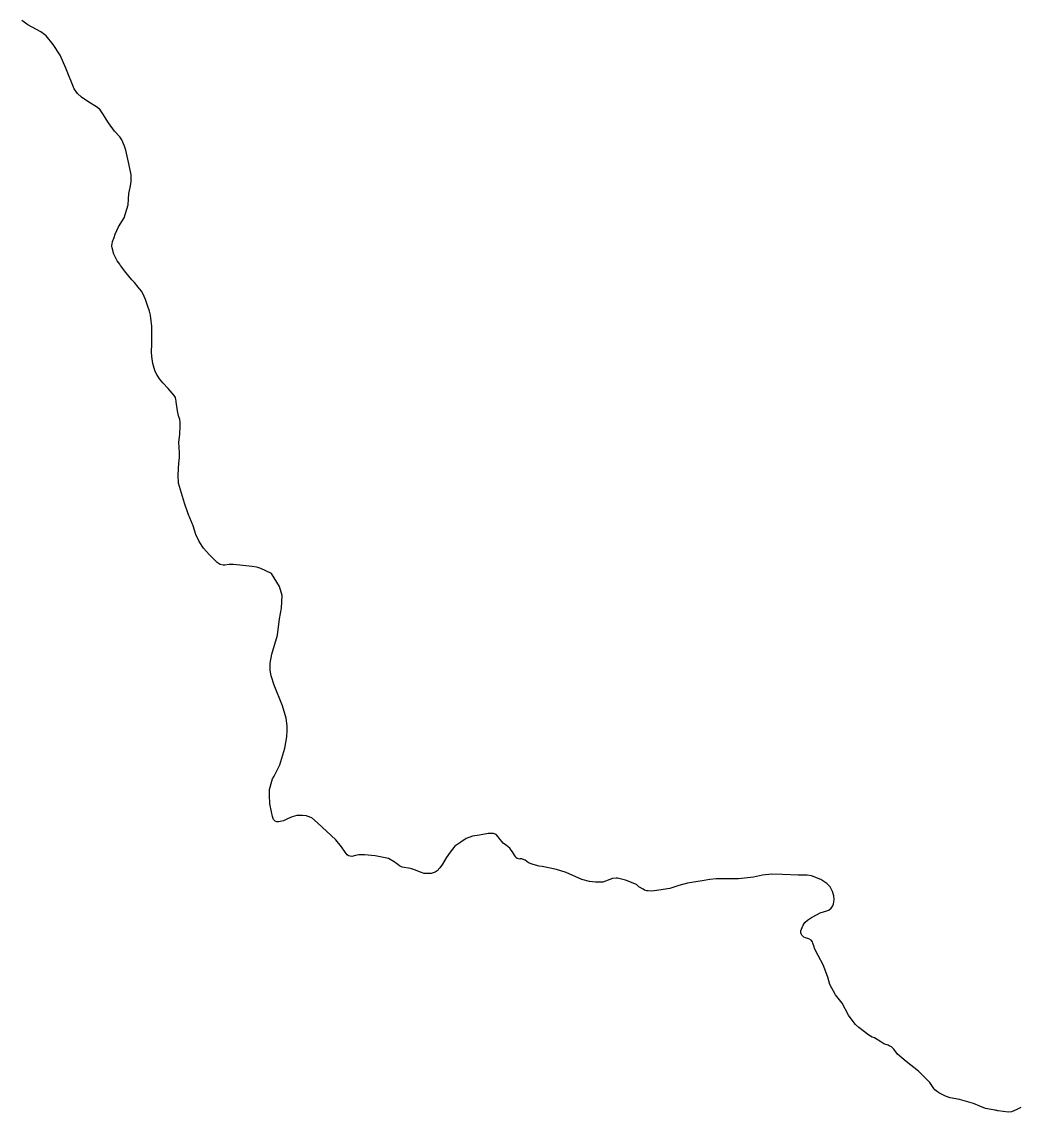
# Model space of a CAD drawing. Header units: millimetres. Extents: x 642261 to 742091, y 6812581 to 6930561.
# Drawn here: x 723101 to 726786, y 6911303 to 6915331 of the extents above; entities that cross this region are included whole.
import ezdxf

# ---------------------------------------------------------------- set-up
doc = ezdxf.new("R2010")
doc.units = ezdxf.units.MM
doc.layers.add('LimiteAreaMunicipio', color=10, linetype='Continuous')
doc.layers.add('LimiteRegional', color=10, linetype='Continuous')

# ---------------------------------------------------------------- blocks, each defined once
blk = doc.blocks.new('compartilhadora_AUTOCAD_OD_1_FMEBLOCK1')
at = {"layer": 'LimiteAreaMunicipio', "color": 7, "linetype": 'Continuous'}
blk.add_lwpolyline([(2261.73905, 4441.05325), (2251.80495, 4436.18715), (2244.20815, 4432.87825), (2226.31355, 4425.30705), (2214.38685, 4424.00685), (2177.92645, 4428.47015), (2175.83055, 4429.27555), (2173.25105, 4429.70535), (2170.24165, 4430.72545), (2166.10375, 4431.36985), (2151.89095, 4433.64125), (2130.95555, 4437.86695), (2109.67595, 4446.12775), (2086.00415, 4456.03195), (2034.74455, 4471.16555), (2000.82355, 4477.39435), (1983.44575, 4483.50595), (1960.30835, 4494.69385), (1953.31855, 4498.67125), (1948.07595, 4502.35755), (1943.99845, 4506.52905), (1939.33855, 4511.86455), (1924.68025, 4533.11735), (1882.73615, 4575.84115), (1837.42175, 4611.73595), (1805.51655, 4638.90065), (1791.63285, 4657.39105), (1783.73205, 4665.70135), (1775.48485, 4669.64875), (1771.25725, 4671.86495), (1758.76035, 4675.07385), (1755.22575, 4677.01295), (1743.79055, 4684.49225), (1720.19555, 4698.37675), (1711.80975, 4701.77005), (1700.34625, 4708.51625), (1679.00045, 4724.72145), (1662.81585, 4736.88525), (1650.91915, 4747.83455), (1637.82325, 4764.59825), (1625.11985, 4782.84585), (1600.71125, 4826.53515), (1577.05085, 4857.43835), (1556.12615, 4895.84745), (1547.93815, 4922.43845), (1530.67575, 4967.86425), (1513.08995, 5002.78435), (1499.64235, 5029.07035), (1497.58665, 5035.32215), (1493.01365, 5048.04965), (1491.04735, 5053.76555), (1486.57845, 5060.10665), (1478.62385, 5064.57225), (1465.19505, 5068.36545), (1459.34615, 5070.95555), (1454.91655, 5075.77835), (1452.14585, 5078.10035), (1450.53705, 5080.24385), (1449.37515, 5082.74455), (1448.74945, 5086.04905), (1449.02575, 5094.48725), (1452.95845, 5106.81235), (1456.80165, 5115.29685), (1463.23685, 5125.29985), (1473.00365, 5132.92795), (1487.48285, 5143.37735), (1508.30795, 5154.71995), (1519.60965, 5160.13455), (1544.99295, 5168.26185), (1553.21575, 5171.56635), (1560.00845, 5177.46085), (1566.46115, 5185.88805), (1569.67875, 5193.39025), (1571.55865, 5208.72455), (1570.21795, 5223.81815), (1565.12345, 5239.35835), (1556.78955, 5256.55085), (1544.63415, 5269.32235), (1521.85175, 5283.85705), (1488.36975, 5296.70555), (1471.69245, 5300.26755), (1438.26615, 5300.27135), (1381.29835, 5302.30755), (1341.06905, 5303.96135), (1307.00105, 5300.25355), (1273.13705, 5292.11175), (1218.14015, 5286.13065), (1169.78095, 5286.13075), (1135.40775, 5286.00365), (1112.61965, 5284.09535), (1083.89985, 5278.71835), (1060.60255, 5275.66515), (1029.28475, 5269.68625), (998.22165, 5260.90865), (964.13455, 5250.23005), (924.45095, 5244.06955), (897.60045, 5240.97315), (884.87605, 5241.69285), (879.59415, 5242.17275), (871.51135, 5244.49175), (865.66935, 5247.77045), (850.43825, 5256.67785), (840.95615, 5264.76625), (800.60185, 5281.45835), (771.19445, 5288.15585), (765.78775, 5288.54175), (753.04325, 5286.86945), (743.13095, 5283.26775), (716.56585, 5274.31465), (712.76805, 5273.81345), (703.16615, 5273.31235), (697.07535, 5273.31225), (689.47975, 5273.31235), (667.71495, 5275.84175), (639.37195, 5283.92275), (581.07445, 5309.49065), (546.51735, 5320.54155), (493.30305, 5331.80065), (482.35285, 5332.95255), (459.76095, 5338.59615), (443.01945, 5345.73725), (429.91275, 5355.69495), (420.81975, 5359.13305), (417.67385, 5359.73775), (414.40695, 5359.77805), (411.98705, 5359.73775), (409.84935, 5359.37495), (405.77585, 5359.45575), (401.17795, 5360.78555), (395.92125, 5364.80965), (393.43095, 5369.28865), (390.77465, 5374.09965), (387.12235, 5379.90605), (382.97185, 5385.38045), (378.65535, 5392.18215), (373.84085, 5399.14965), (361.38415, 5409.61705), (349.13265, 5417.52885), (344.05705, 5423.72155), (338.05505, 5431.67485), (330.99255, 5441.67695), (322.83755, 5450.08665), (313.21905, 5453.42425), (293.23985, 5453.33125), (261.42375, 5447.46605), (235.03265, 5443.56615), (212.13315, 5435.45175), (192.71165, 5421.89475), (170.56705, 5406.43115), (152.63225, 5384.79545), (138.17315, 5364.09435), (124.81125, 5340.78925), (114.93855, 5326.65355), (104.84475, 5315.46315), (97.05165, 5310.36725), (86.93635, 5307.22915), (83.17505, 5306.31685), (79.48685, 5305.91545), (77.02515, 5305.66055), (73.70675, 5305.53125), (64.96435, 5305.30915), (57.40735, 5305.97545), (43.60735, 5310.96775), (20.81305, 5319.93105), (6.07535, 5323.98035), (-23.78945, 5329.35845), (-29.27695, 5331.46745), (-34.44785, 5334.52555), (-40.25205, 5339.37625), (-54.39295, 5349.28875), (-74.45095, 5361.12905), (-124.48355, 5371.15335), (-163.17735, 5374.75865), (-183.87035, 5374.54665), (-197.13505, 5372.63795), (-210.50595, 5369.03255), (-216.34245, 5369.45675), (-222.07285, 5370.83525), (-227.90925, 5375.28885), (-234.83355, 5384.98565), (-248.09825, 5404.70885), (-268.85085, 5430.04225), (-336.73595, 5493.53965), (-358.06775, 5510.90385), (-375.41825, 5518.04365), (-378.07885, 5519.27785), (-392.80635, 5520.32235), (-413.05135, 5519.72015), (-430.59395, 5515.28965), (-448.32925, 5507.96965), (-462.98025, 5500.84225), (-481.29395, 5496.21905), (-486.88445, 5496.60435), (-493.43875, 5499.68655), (-499.60755, 5505.27285), (-502.69205, 5516.25275), (-507.31865, 5533.78225), (-513.15805, 5563.33995), (-514.70735, 5595.79025), (-514.31965, 5615.74195), (-505.59635, 5646.73495), (-503.46405, 5656.03285), (-496.87315, 5665.71815), (-476.73665, 5707.07695), (-457.93175, 5768.79175), (-450.05055, 5810.57435), (-448.51815, 5835.95035), (-448.51815, 5851.70085), (-453.31225, 5880.22205), (-465.83865, 5925.19225), (-497.64275, 6002.02465), (-508.64985, 6035.90105), (-511.52785, 6056.63825), (-511.30775, 6083.47545), (-505.47565, 6116.26345), (-485.40755, 6186.13625), (-477.25585, 6246.18115), (-469.73025, 6285.97415), (-467.23675, 6333.12425), (-476.95725, 6366.02405), (-507.05945, 6414.27695), (-546.58445, 6432.79075), (-556.87765, 6436.70905), (-562.02425, 6438.05595), (-578.44425, 6440.01495), (-647.04245, 6447.31855), (-663.20565, 6447.31855), (-679.96025, 6445.34885), (-685.28225, 6444.56095), (-696.04145, 6447.09105), (-700.53875, 6450.14245), (-707.31235, 6454.30355), (-717.73155, 6464.51225), (-737.80775, 6484.37375), (-758.50385, 6507.52225), (-774.74715, 6532.31735), (-785.97875, 6558.45125), (-796.89475, 6590.75515), (-814.48265, 6634.51795), (-828.43395, 6674.16025), (-839.71075, 6710.64155), (-850.09685, 6748.33115), (-851.18975, 6777.56485), (-849.78615, 6823.28395), (-848.07715, 6830.25705), (-847.64995, 6834.66855), (-847.15155, 6839.86275), (-846.93785, 6844.34545), (-847.46195, 6859.62905), (-848.92775, 6898.81055), (-845.99605, 6927.73885), (-844.65985, 6959.39875), (-844.65985, 6973.42245), (-846.09725, 6982.55485), (-846.52685, 6986.77635), (-851.03795, 6996.36395), (-854.79725, 7015.56595), (-858.97635, 7048.18885), (-859.38065, 7051.82495), (-860.18935, 7057.56195), (-861.32135, 7064.59185), (-866.33835, 7072.22385), (-889.08125, 7098.20945), (-908.26785, 7118.29905), (-920.88255, 7133.73235), (-930.34355, 7148.84255), (-936.34045, 7160.68535), (-940.22195, 7172.56335), (-945.08225, 7189.91915), (-948.64025, 7215.61445), (-949.90635, 7233.37475), (-949.41405, 7260.91605), (-948.82325, 7305.52625), (-949.14855, 7328.03355), (-950.93955, 7347.99715), (-953.94815, 7368.87945), (-958.01625, 7382.89705), (-964.94955, 7404.40235), (-973.08175, 7426.01985), (-982.68785, 7448.69655), (-987.47805, 7457.37965), (-1000.11425, 7471.68155), (-1013.47725, 7488.79145), (-1022.63205, 7498.64805), (-1045.41675, 7526.21725), (-1061.37295, 7547.74815), (-1064.63405, 7552.63595), (-1067.89515, 7556.70925), (-1076.97975, 7569.39485), (-1089.90375, 7593.96095), (-1095.74175, 7617.70595), (-1096.73135, 7623.76245), (-1096.32025, 7627.87065), (-1096.07355, 7631.07485), (-1094.10025, 7641.18085), (-1088.24965, 7655.13765), (-1084.38935, 7668.41415), (-1072.73255, 7695.19345), (-1051.81515, 7728.17615), (-1036.17155, 7775.74165), (-1033.52105, 7817.69105), (-1029.09605, 7840.69085), (-1025.85105, 7860.74195), (-1025.55955, 7886.47695), (-1032.41955, 7923.00185), (-1045.39615, 7978.02285), (-1049.99985, 7993.51065), (-1060.17745, 8016.81035), (-1067.40035, 8027.31175), (-1086.82905, 8048.88795), (-1109.35745, 8079.11385), (-1130.04115, 8112.09445), (-1140.42495, 8127.24535), (-1150.11015, 8135.77765), (-1185.56785, 8157.60065), (-1209.23485, 8173.42765), (-1223.68365, 8187.76925), (-1235.83015, 8204.64825), (-1267.27395, 8281.74595), (-1288.02905, 8328.85635), (-1314.13405, 8368.92145), (-1339.61205, 8400.90275), (-1359.22225, 8415.80185), (-1406.62315, 8440.97225), (-1429.43475, 8457.55515)], dxfattribs=at)

msp = doc.modelspace()

# ---------------------------------------------------------------- linework, layer by layer
at = {"layer": 'LimiteRegional', "color": 7, "linetype": 'Continuous'}
msp.add_lwpolyline([(726792.5191, 6911319.8106), (726782.585, 6911314.9445), (726774.9882, 6911311.6356), (726757.0936, 6911304.0644), (726745.1669, 6911302.7642), (726708.7065, 6911307.2275), (726706.6106, 6911308.0329), (726704.0311, 6911308.4627), (726701.0217, 6911309.4828), (726696.8838, 6911310.1272), (726682.671, 6911312.3986), (726661.7356, 6911316.6243), (726640.456, 6911324.8851), (726616.7842, 6911334.7893), (726565.5246, 6911349.9229), (726531.6036, 6911356.1517), (726514.2258, 6911362.2633), (726491.0884, 6911373.4512), (726484.0986, 6911377.4286), (726478.856, 6911381.1149), (726474.7785, 6911385.2864), (726470.1186, 6911390.6219), (726455.4603, 6911411.8747), (726413.5162, 6911454.5985), (726368.2018, 6911490.4933), (726336.2966, 6911517.658), (726322.4129, 6911536.1484), (726314.5121, 6911544.4587), (726306.2649, 6911548.4061), (726302.0373, 6911550.6223), (726289.5404, 6911553.8312), (726286.0058, 6911555.7703), (726274.5706, 6911563.2496), (726250.9756, 6911577.1341), (726242.5898, 6911580.5274), (726231.1263, 6911587.2736), (726209.7805, 6911603.4788), (726193.5959, 6911615.6426), (726181.6992, 6911626.5919), (726168.6033, 6911643.3556), (726155.8999, 6911661.6032), (726131.4913, 6911705.2925), (726107.8309, 6911736.1957), (726086.9062, 6911774.6048), (726078.7182, 6911801.1958), (726061.4558, 6911846.6216), (726043.87, 6911881.5417), (726030.4224, 6911907.8277), (726028.3667, 6911914.0795), (726023.7937, 6911926.807), (726021.8274, 6911932.5229), (726017.3585, 6911938.864), (726009.4039, 6911943.3296), (725995.9751, 6911947.1228), (725990.1262, 6911949.7129), (725985.6966, 6911954.5357), (725982.9259, 6911956.8577), (725981.3171, 6911959.0012), (725980.1552, 6911961.5019), (725979.5295, 6911964.8064), (725979.8058, 6911973.2446), (725983.7385, 6911985.5697), (725987.5817, 6911994.0542), (725994.0169, 6912004.0572), (726003.7837, 6912011.6853), (726018.2629, 6912022.1347), (726039.088, 6912033.4773), (726050.3897, 6912038.8919), (726075.773, 6912047.0192), (726083.9958, 6912050.3237), (726090.7885, 6912056.2182), (726097.2412, 6912064.6454), (726100.4588, 6912072.1476), (726102.3387, 6912087.4819), (726100.998, 6912102.5755), (726095.9035, 6912118.1157), (726087.5696, 6912135.3082), (726075.4142, 6912148.0797), (726052.6318, 6912162.6144), (726019.1498, 6912175.4629), (726002.4725, 6912179.0249), (725969.0462, 6912179.0287), (725912.0784, 6912181.0649), (725871.8491, 6912182.7187), (725837.7811, 6912179.0109), (725803.9171, 6912170.8691), (725748.9202, 6912164.888), (725700.561, 6912164.8881), (725666.1878, 6912164.761), (725643.3997, 6912162.8527), (725614.6799, 6912157.4757), (725591.3826, 6912154.4225), (725560.0648, 6912148.4436), (725529.0017, 6912139.666), (725494.9146, 6912128.9874), (725455.231, 6912122.8269), (725428.3805, 6912119.7305), (725415.6561, 6912120.4502), (725410.3742, 6912120.9301), (725402.2914, 6912123.2491), (725396.4494, 6912126.5278), (725381.2183, 6912135.4352), (725371.7362, 6912143.5236), (725331.3819, 6912160.2157), (725301.9745, 6912166.9132), (725296.5678, 6912167.2991), (725283.8233, 6912165.6268), (725273.911, 6912162.0251), (725247.3459, 6912153.072), (725243.5481, 6912152.5708), (725233.9462, 6912152.0697), (725227.8554, 6912152.0696), (725220.2598, 6912152.0697), (725198.495, 6912154.5991), (725170.152, 6912162.6801), (725111.8545, 6912188.248), (725077.2974, 6912199.2989), (725024.0831, 6912210.558), (725013.1329, 6912211.7099), (724990.541, 6912217.3535), (724973.7995, 6912224.4946), (724960.6928, 6912234.4523), (724951.5998, 6912237.8904), (724948.4539, 6912238.4951), (724945.187, 6912238.5354), (724942.7671, 6912238.4951), (724940.6294, 6912238.1323), (724936.5559, 6912238.2131), (724931.958, 6912239.5429), (724926.7013, 6912243.567), (724924.211, 6912248.046), (724921.5547, 6912252.857), (724917.9024, 6912258.6634), (724913.7519, 6912264.1378), (724909.4354, 6912270.9395), (724904.6209, 6912277.907), (724892.1642, 6912288.3744), (724879.9127, 6912296.2862), (724874.8371, 6912302.4789), (724868.8351, 6912310.4322), (724861.7726, 6912320.4343), (724853.6176, 6912328.844), (724843.9991, 6912332.1816), (724824.0199, 6912332.0886), (724792.2038, 6912326.2234), (724765.8127, 6912322.3235), (724742.9132, 6912314.2091), (724723.4917, 6912300.6521), (724701.3471, 6912285.1885), (724683.4123, 6912263.5528), (724668.9532, 6912242.8517), (724655.5913, 6912219.5466), (724645.7186, 6912205.4109), (724635.6248, 6912194.2205), (724627.8317, 6912189.1246), (724617.7164, 6912185.9865), (724613.9551, 6912185.0742), (724610.2669, 6912184.6728), (724607.8052, 6912184.4179), (724604.4868, 6912184.2886), (724595.7444, 6912184.0665), (724588.1874, 6912184.7328), (724574.3874, 6912189.7251), (724551.5931, 6912198.6884), (724536.8554, 6912202.7377), (724506.9906, 6912208.1158), (724501.5031, 6912210.2248), (724496.3322, 6912213.2829), (724490.528, 6912218.1336), (724476.3871, 6912228.0461), (724456.3291, 6912239.8864), (724406.2965, 6912249.9107), (724367.6027, 6912253.516), (724346.9097, 6912253.304), (724333.645, 6912251.3953), (724320.2741, 6912247.7899), (724314.4376, 6912248.2141), (724308.7072, 6912249.5926), (724302.8708, 6912254.0462), (724295.9465, 6912263.743), (724282.6818, 6912283.4662), (724261.9292, 6912308.7996), (724194.0441, 6912372.297), (724172.7123, 6912389.6612), (724155.3618, 6912396.801), (724152.7012, 6912398.0352), (724137.9737, 6912399.0797), (724117.7287, 6912398.4775), (724100.1861, 6912394.047), (724082.4508, 6912386.727), (724067.7998, 6912379.5996), (724049.4861, 6912374.9764), (724043.8956, 6912375.3617), (724037.3413, 6912378.4439), (724031.1725, 6912384.0302), (724028.088, 6912395.0101), (724023.4614, 6912412.5396), (724017.622, 6912442.0973), (724016.0727, 6912474.5476), (724016.4604, 6912494.4993), (724025.1837, 6912525.4923), (724027.316, 6912534.7902), (724033.9069, 6912544.4755), (724054.0434, 6912585.8343), (724072.8483, 6912647.5491), (724080.7295, 6912689.3317), (724082.2619, 6912714.7077), (724082.2619, 6912730.4582), (724077.4678, 6912758.9794), (724064.9414, 6912803.9496), (724033.1373, 6912880.782), (724022.1302, 6912914.6584), (724019.2522, 6912935.3956), (724019.4723, 6912962.2328), (724025.3044, 6912995.0208), (724045.3725, 6913064.8936), (724053.5242, 6913124.9385), (724061.0498, 6913164.7315), (724063.5433, 6913211.8816), (724053.8228, 6913244.7814), (724023.7206, 6913293.0343), (723984.1956, 6913311.5481), (723973.9024, 6913315.4664), (723968.7558, 6913316.8133), (723952.3358, 6913318.7723), (723883.7376, 6913326.0759), (723867.5744, 6913326.0759), (723850.8198, 6913324.1062), (723845.4978, 6913323.3183), (723834.7386, 6913325.8484), (723830.2413, 6913328.8998), (723823.4677, 6913333.0609), (723813.0485, 6913343.2696), (723792.9723, 6913363.1311), (723772.2762, 6913386.2796), (723756.0329, 6913411.0747), (723744.8013, 6913437.2086), (723733.8853, 6913469.5125), (723716.2974, 6913513.2753), (723702.3461, 6913552.9176), (723691.0693, 6913589.3989), (723680.6832, 6913627.0885), (723679.5903, 6913656.3222), (723680.9939, 6913702.0413), (723682.7029, 6913709.0144), (723683.1301, 6913713.4259), (723683.6285, 6913718.6201), (723683.8422, 6913723.1028), (723683.3181, 6913738.3864), (723681.8523, 6913777.5679), (723684.784, 6913806.4962), (723686.1202, 6913838.1561), (723686.1202, 6913852.1798), (723684.6828, 6913861.3122), (723684.2532, 6913865.5337), (723679.7421, 6913875.1213), (723675.9828, 6913894.3233), (723671.8037, 6913926.9462), (723671.3994, 6913930.5823), (723670.5907, 6913936.3193), (723669.4587, 6913943.3492), (723664.4417, 6913950.9812), (723641.6988, 6913976.9668), (723622.5122, 6913997.0564), (723609.8975, 6914012.4897), (723600.4365, 6914027.5999), (723594.4396, 6914039.4427), (723590.5581, 6914051.3207), (723585.6978, 6914068.6765), (723582.1398, 6914094.3718), (723580.8737, 6914112.1321), (723581.366, 6914139.6734), (723581.9568, 6914184.2836), (723581.6315, 6914206.7909), (723579.8405, 6914226.7545), (723576.8319, 6914247.6368), (723572.7638, 6914261.6544), (723565.8305, 6914283.1597), (723557.6983, 6914304.7772), (723548.0922, 6914327.4539), (723543.302, 6914336.137), (723530.6658, 6914350.4389), (723517.3028, 6914367.5488), (723508.148, 6914377.4054), (723485.3633, 6914404.9746), (723469.4071, 6914426.5055), (723466.146, 6914431.3933), (723462.8849, 6914435.4666), (723453.8003, 6914448.1522), (723440.8763, 6914472.7183), (723435.0383, 6914496.4633), (723434.0487, 6914502.5198), (723434.4598, 6914506.628), (723434.7065, 6914509.8322), (723436.6798, 6914519.9382), (723442.5304, 6914533.895), (723446.3907, 6914547.1715), (723458.0475, 6914573.9508), (723478.9649, 6914606.9335), (723494.6085, 6914654.499), (723497.259, 6914696.4484), (723501.684, 6914719.4482), (723504.929, 6914739.4993), (723505.2205, 6914765.2343), (723498.3605, 6914801.7592), (723485.3839, 6914856.7802), (723480.7802, 6914872.268), (723470.6026, 6914895.5677), (723463.3797, 6914906.0691), (723443.951, 6914927.6453), (723421.4226, 6914957.8712), (723400.7389, 6914990.8518), (723390.3551, 6915006.0027), (723380.6699, 6915014.535), (723345.2122, 6915036.358), (723321.5452, 6915052.185), (723307.0964, 6915066.5266), (723294.9499, 6915083.4056), (723263.5061, 6915160.5033), (723242.751, 6915207.6137), (723216.646, 6915247.6788), (723191.168, 6915279.6601), (723171.5578, 6915294.5592), (723124.1569, 6915319.7296), (723101.3453, 6915336.3125)], dxfattribs=at)

# ---------------------------------------------------------------- block references
at = {"layer": 'LimiteAreaMunicipio', "color": 7, "linetype": 'Continuous'}
msp.add_blockref('compartilhadora_AUTOCAD_OD_1_FMEBLOCK1', (724530.78, 6906878.7573), dxfattribs=at)

doc.saveas('drawing.dxf')
